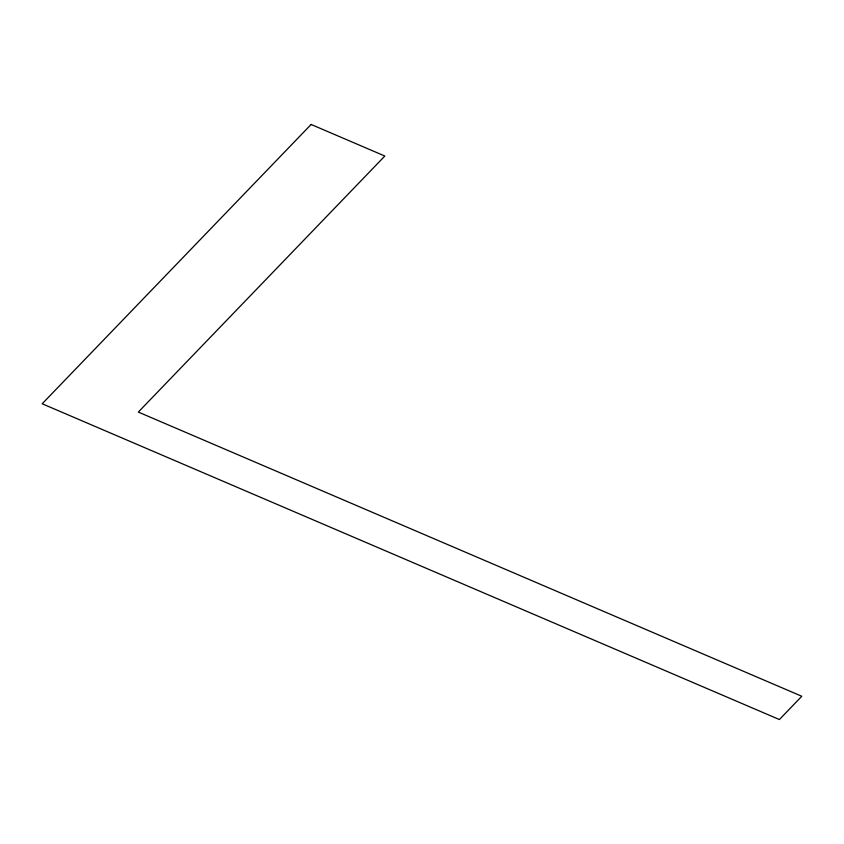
<?xml version="1.0" encoding="UTF-8"?>
<svg xmlns="http://www.w3.org/2000/svg" width="844" height="844" viewBox="0 0 844 844"><rect width="100%" height="100%" fill="white"/><g stroke="black" fill="none" stroke-linecap="round" stroke-linejoin="round"><path stroke-width="1.27" d="M311.119 124.458L42.2 403.77L779.392 719.542L801.8 696.268L138.332 412.072L384.832 156.035L311.119 124.458"/></g></svg>
